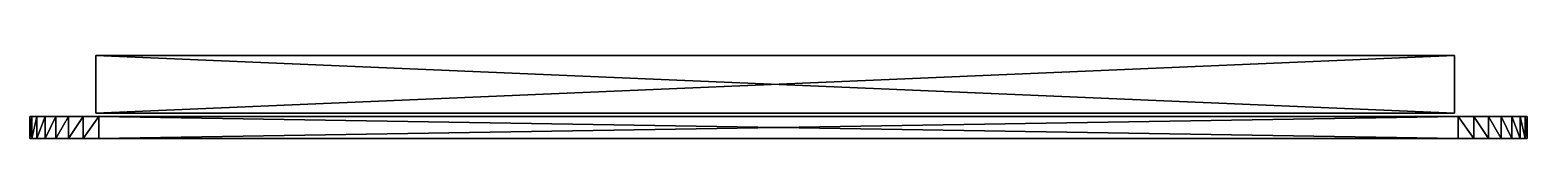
# Model space of a CAD drawing. Header units: centimetres. Extents: x -350 to 350, y -19 to 19.
import ezdxf

# ---------------------------------------------------------------- set-up
doc = ezdxf.new("R2010")
doc.units = ezdxf.units.CM
for name, color, linetype, true_color in [('beige', 7, 'Continuous', 0x58c7e1), ('grey', 7, 'Continuous', 0x58c7e1), ('mirror', 7, 'Continuous', 0x58c7e1)]:
    doc.layers.add(name, color=color, linetype=linetype, true_color=true_color)

msp = doc.modelspace()

# ---------------------------------------------------------------- meshes
at = {"layer": 'beige', "color": 116, "true_color": 0x06873a}
mesh = msp.add_polyface(dxfattribs=at)
corners = [(-319.05, 19.46, -173.15), (315.94, 19.46, -173.15), (-319.05, 19.46, -141.62), (315.94, 19.46, -141.62), (-319.05, -7.56, -173.15), (315.94, -7.56, -173.15), (-319.05, -7.56, -141.62), (315.94, -7.56, -141.62), (-319.05, 19.46, 183.04), (315.94, 19.46, 183.04), (-319.05, 19.46, 214.56), (315.94, 19.46, 214.56), (-319.05, -7.56, 183.04), (315.94, -7.56, 183.04), (-319.05, -7.56, 214.56), (315.94, -7.56, 214.56)]
mesh.append_faces([[corners[k] for k in face] for face in [(3, 1, 0), (0, 2, 3), (7, 6, 4), (4, 5, 7), (5, 4, 0), (0, 1, 5), (7, 5, 1), (1, 3, 7), (6, 7, 3), (3, 2, 6), (4, 6, 2), (2, 0, 4), (11, 9, 8), (8, 10, 11), (15, 14, 12), (12, 13, 15), (13, 12, 8), (8, 9, 13), (15, 13, 9), (9, 11, 15), (14, 15, 11), (11, 10, 14), (12, 14, 10), (10, 8, 12)]], dxfattribs={"vtx2": -1, "color": 116})
at = {"layer": 'grey', "color": 116, "true_color": 0x06873a}
mesh = msp.add_polyface(dxfattribs=at)
corners = [(-317.66, -9.2, 250.53), (-325.06, -9.2, 249.68), (-331.84, -9.2, 247.25), (-337.83, -9.2, 243.44), (-342.83, -9.2, 238.44), (-346.64, -9.2, 232.45), (-349.07, -9.2, 225.66), (-349.92, -9.2, 218.27), (-317.66, -9.2, -250.53), (-325.06, -9.2, -249.68), (-331.84, -9.2, -247.25), (-337.83, -9.2, -243.44), (-342.83, -9.2, -238.44), (-346.64, -9.2, -232.45), (-349.07, -9.2, -225.66), (-349.92, -9.2, -218.27), (317.66, -9.2, 250.53), (325.06, -9.2, 249.68), (331.84, -9.2, 247.25), (337.83, -9.2, 243.44), (342.83, -9.2, 238.44), (346.64, -9.2, 232.45), (349.07, -9.2, 225.66), (349.92, -9.2, 218.27), (349.92, -9.2, -218.27), (317.66, -9.2, -250.53), (325.06, -9.2, -249.68), (331.84, -9.2, -247.25), (337.83, -9.2, -243.44), (342.83, -9.2, -238.44), (346.64, -9.2, -232.45), (349.07, -9.2, -225.66)]
mesh.append_faces([[corners[k] for k in face] for face in [(24, 30, 28), (28, 26, 8), (24, 28, 8), (11, 13, 15), (8, 11, 15), (6, 4, 2), (15, 6, 2), (8, 15, 2), (8, 2, 0), (8, 16, 18), (24, 8, 18), (22, 24, 18), (22, 18, 20)]], dxfattribs={"vtx0": -1, "vtx1": -1, "vtx2": -1, "color": 116})
mesh.append_faces([[corners[k] for k in face] for face in [(8, 0, 16)]], dxfattribs={"vtx0": -1, "vtx2": -1, "color": 116})
mesh.append_faces([[corners[k] for k in face] for face in [(21, 22, 20)]], dxfattribs={"vtx1": -1, "color": 116})
mesh.append_faces([[corners[k] for k in face] for face in [(8, 9, 11)]], dxfattribs={"vtx1": -1, "vtx2": -1, "color": 116})
mesh.append_faces([[corners[k] for k in face] for face in [(22, 23, 24), (24, 31, 30), (30, 29, 28), (28, 27, 26), (26, 25, 8), (9, 10, 11), (11, 12, 13), (13, 14, 15), (15, 7, 6), (6, 5, 4), (4, 3, 2), (2, 1, 0), (16, 17, 18), (18, 19, 20)]], dxfattribs={"vtx2": -1, "color": 116})
at = {"layer": 'mirror', "color": 116, "true_color": 0x06873a}
mesh = msp.add_polyface(dxfattribs=at)
corners = [(-317.66, -19.46, 250.53), (-325.06, -19.46, 249.68), (-331.84, -19.46, 247.25), (-337.83, -19.46, 243.44), (-342.83, -19.46, 238.44), (-346.64, -19.46, 232.45), (-349.07, -19.46, 225.66), (-349.92, -19.46, 218.27), (-325.06, -19.46, -249.68), (-317.66, -19.46, -250.53), (-331.84, -19.46, -247.25), (-337.83, -19.46, -243.44), (-342.83, -19.46, -238.44), (-346.64, -19.46, -232.45), (-349.07, -19.46, -225.66), (-349.92, -19.46, -218.27), (325.06, -19.46, 249.68), (317.66, -19.46, 250.53), (331.84, -19.46, 247.25), (337.83, -19.46, 243.44), (342.83, -19.46, 238.44), (346.64, -19.46, 232.45), (349.07, -19.46, 225.66), (349.92, -19.46, 218.27), (349.92, -19.46, -218.27), (349.07, -19.46, -225.66), (346.64, -19.46, -232.45), (342.83, -19.46, -238.44), (337.83, -19.46, -243.44), (331.84, -19.46, -247.25), (325.06, -19.46, -249.68), (317.66, -19.46, -250.53), (-317.66, -9.2, 250.53), (-325.06, -9.2, 249.68), (-331.84, -9.2, 247.25), (-337.83, -9.2, 243.44), (-342.83, -9.2, 238.44), (-346.64, -9.2, 232.45), (-349.07, -9.2, 225.66), (-349.92, -9.2, 218.27), (-317.66, -9.2, -250.53), (-325.06, -9.2, -249.68), (-331.84, -9.2, -247.25), (-337.83, -9.2, -243.44), (-342.83, -9.2, -238.44), (-346.64, -9.2, -232.45), (-349.07, -9.2, -225.66), (-349.92, -9.2, -218.27), (317.66, -9.2, 250.53), (325.06, -9.2, 249.68), (331.84, -9.2, 247.25), (337.83, -9.2, 243.44), (342.83, -9.2, 238.44), (346.64, -9.2, 232.45), (349.07, -9.2, 225.66), (349.92, -9.2, 218.27), (349.92, -9.2, -218.27), (317.66, -9.2, -250.53), (325.06, -9.2, -249.68), (331.84, -9.2, -247.25), (337.83, -9.2, -243.44), (342.83, -9.2, -238.44), (346.64, -9.2, -232.45), (349.07, -9.2, -225.66)]
mesh.append_faces([[corners[k] for k in face] for face in [(4, 6, 15), (2, 4, 15), (15, 13, 11), (15, 11, 9), (2, 15, 9), (0, 2, 9), (18, 17, 9), (9, 30, 28), (28, 26, 24), (9, 28, 24), (18, 9, 24), (20, 18, 24), (20, 24, 22)]], dxfattribs={"vtx0": -1, "vtx1": -1, "vtx2": -1, "color": 116})
mesh.append_faces([[corners[k] for k in face] for face in [(11, 8, 9)]], dxfattribs={"vtx0": -1, "vtx2": -1, "color": 116})
mesh.append_faces([[corners[k] for k in face] for face in [(21, 20, 22)]], dxfattribs={"vtx1": -1, "color": 116})
mesh.append_faces([[corners[k] for k in face] for face in [(17, 0, 9)]], dxfattribs={"vtx1": -1, "vtx2": -1, "color": 116})
mesh.append_faces([[corners[k] for k in face] for face in [(1, 0, 32), (32, 33, 1), (2, 1, 33), (33, 34, 2), (3, 2, 34), (34, 35, 3), (4, 3, 35), (35, 36, 4), (5, 4, 36), (36, 37, 5), (6, 5, 37), (37, 38, 6), (7, 6, 38), (38, 39, 7), (47, 15, 7), (7, 39, 47), (8, 41, 40), (40, 9, 8), (10, 42, 41), (41, 8, 10), (11, 43, 42), (42, 10, 11), (12, 44, 43), (43, 11, 12), (13, 45, 44), (44, 12, 13), (14, 46, 45), (45, 13, 14), (15, 47, 46), (46, 14, 15), (16, 49, 48), (48, 17, 16), (18, 50, 49), (49, 16, 18), (19, 51, 50), (50, 18, 19), (20, 52, 51), (51, 19, 20), (21, 53, 52), (52, 20, 21), (22, 54, 53), (53, 21, 22), (23, 55, 54), (54, 22, 23), (56, 55, 23), (23, 24, 56), (20, 19, 18), (18, 16, 17), (0, 1, 2), (2, 3, 4), (4, 5, 6), (6, 7, 15), (15, 14, 13), (13, 12, 11), (11, 10, 8), (9, 31, 30), (30, 29, 28), (28, 27, 26), (26, 25, 24), (24, 23, 22), (30, 31, 57), (57, 58, 30), (29, 30, 58), (58, 59, 29), (28, 29, 59), (59, 60, 28), (27, 28, 60), (60, 61, 27), (26, 27, 61), (61, 62, 26), (25, 26, 62), (62, 63, 25), (24, 25, 63), (63, 56, 24), (0, 17, 48), (48, 32, 0), (40, 57, 31), (31, 9, 40)]], dxfattribs={"vtx2": -1, "color": 116})

doc.saveas('drawing.dxf')
